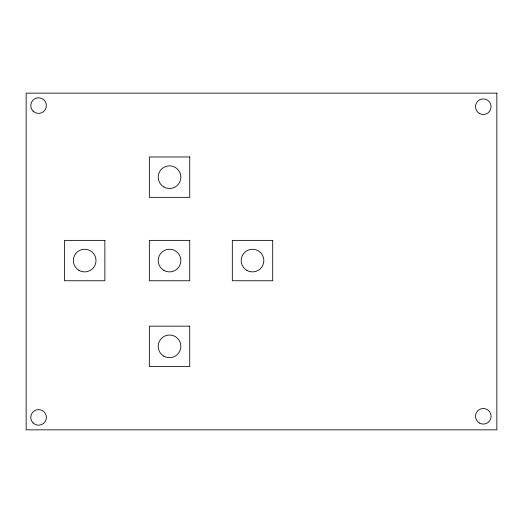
<?xml version="1.0" encoding="UTF-8"?>
<svg xmlns="http://www.w3.org/2000/svg" width="523" height="523" viewBox="0 0 523 523"><rect width="100%" height="100%" fill="white"/><g stroke="black" fill="none" stroke-linecap="round" stroke-linejoin="round"><path stroke-width="0.78" d="M496.85 93.153L26.15 93.153L26.15 429.847L496.85 429.847L496.85 93.153M189.725 156.965L149.343 156.965L149.343 197.348L189.725 197.348L189.725 156.965M104.868 240.371L64.486 240.371L64.486 280.753L104.868 280.753L104.868 240.371M189.725 240.371L149.343 240.371L149.343 280.753L189.725 280.753L189.725 240.371M272.705 240.371L232.323 240.371L232.323 280.753L272.705 280.753L272.705 240.371M189.725 326.162L149.343 326.162L149.343 366.545L189.725 366.545L189.725 326.162M163.869 186.973A11.329 11.329 0 0 0 180.866 177.16A11.329 11.329 0 0 0 163.869 167.347A11.329 11.329 0 0 0 163.869 186.973M246.849 270.378A11.329 11.329 0 0 0 263.84 260.565A11.329 11.329 0 0 0 246.849 250.752A11.329 11.329 0 0 0 246.849 270.378M33.073 111.105A7.793 7.793 0 0 0 46.116 107.614A7.793 7.793 0 0 0 36.571 98.063A7.793 7.793 0 0 0 33.073 111.105M479.408 113.452A7.793 7.793 0 0 0 491.097 106.699A7.793 7.793 0 0 0 479.408 99.952A7.793 7.793 0 0 0 479.408 113.452M479.408 423.048A7.793 7.793 0 0 0 491.097 416.301A7.793 7.793 0 0 0 479.408 409.548A7.793 7.793 0 0 0 479.408 423.048M33.073 422.917A7.793 7.793 0 0 0 46.116 419.426A7.793 7.793 0 0 0 36.571 409.875A7.793 7.793 0 0 0 33.073 422.917M163.869 356.17A11.329 11.329 0 0 0 180.866 346.357A11.329 11.329 0 0 0 163.869 336.544A11.329 11.329 0 0 0 163.869 356.17M163.869 270.378A11.329 11.329 0 0 0 180.866 260.565A11.329 11.329 0 0 0 163.869 250.752A11.329 11.329 0 0 0 163.869 270.378M79.012 270.378A11.329 11.329 0 0 0 96.01 260.565A11.329 11.329 0 0 0 79.012 250.752A11.329 11.329 0 0 0 79.012 270.378"/></g></svg>
